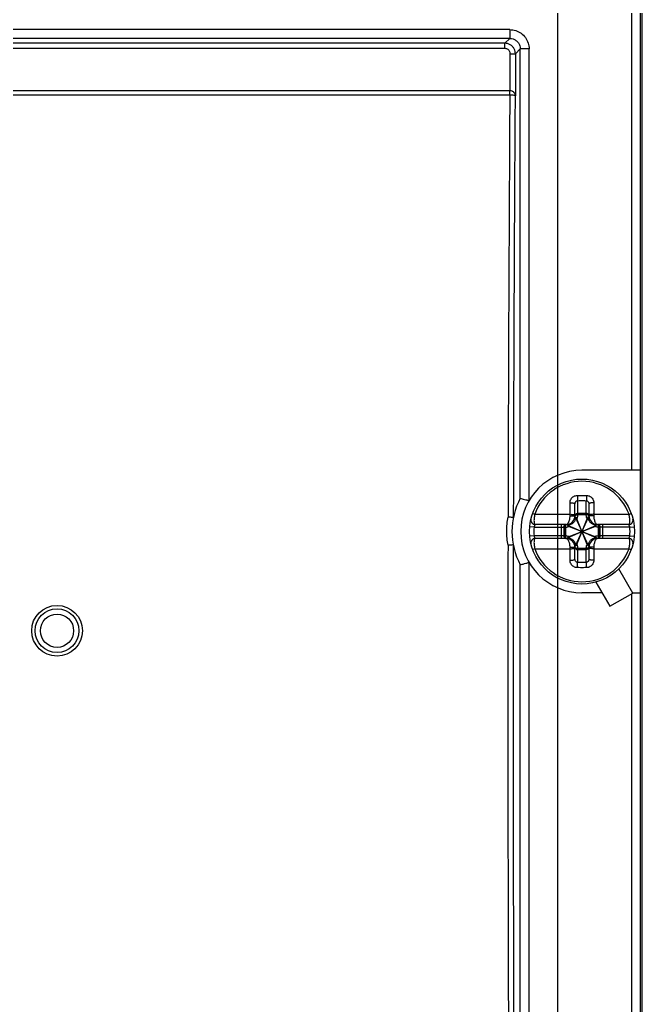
# Model space of a CAD drawing. Extents: x 0 to 607, y 0 to 244.
# Drawn here: x 243.7 to 279.2, y 113.7 to 170.1 of the extents above; entities that cross this region are included whole.
import ezdxf

# ---------------------------------------------------------------- set-up
doc = ezdxf.new("R2010")
doc.units = 0

# ---------------------------------------------------------------- blocks, each defined once
blk = doc.blocks.new('grfgd')
for p, q in [((61532.87, -3356.228), (61532.87, -3267.574)), ((61532.77, -3356.228), (61532.77, -3270.029)), ((61532.27, -3306.528), (61532.27, -3275.428)), ((61525.297, -3281.35), (61435.74, -3281.35)), ((61525.299, -3281.35), (61525.3, -3281.849)), ((61525.3, -3281.849), (61435.74, -3281.849)), ((61525.019, -3282.13), (61436.021, -3282.13)), ((61525.3, -3281.849), (61525.019, -3282.13)), ((61525.019, -3282.43), (61525.019, -3282.13)), ((61525.019, -3282.43), (61436.018, -3282.43)), ((61525.318, -3282.73), (61525.618, -3282.73)), ((61525.318, -3284.828), (61525.318, -3282.73)), ((61525.899, -3282.449), (61525.618, -3282.73)), ((61525.618, -3282.73), (61525.618, -3285.128)), ((61526.399, -3282.449), (61525.899, -3282.449)), ((61525.899, -3308.131), (61525.899, -3282.449)), ((61526.399, -3308.262), (61526.399, -3282.451)), ((61435.439, -3284.828), (61525.299, -3284.828)), ((61525.299, -3285.084), (61469.446, -3285.084)), ((61525.299, -3285.084), (61525.299, -3284.828)), ((61525.599, -3285.128), (61525.618, -3285.128)), ((61532.77, -3306.528), (61529.42, -3306.528)), ((61525.898, -3308.132), (61525.898, -3308.132)), ((61529.17, -3308.266), (61529.17, -3308.998)), ((61529.67, -3308.998), (61529.67, -3308.266)), ((61529.02, -3309.128), (61529.02, -3308.455)), ((61529.82, -3308.455), (61529.82, -3309.128)), ((61526.724, -3309.047), (61526.601, -3309.002)), ((61528.741, -3309.128), (61529.02, -3309.128)), ((61529.053, -3310.853), (61529.787, -3309.203)), ((61529.787, -3310.853), (61529.053, -3309.203)), ((61529.127, -3310.762), (61529.713, -3309.295)), ((61529.713, -3310.762), (61529.127, -3309.295)), ((61529.67, -3309.006), (61529.17, -3309.006)), ((61529.17, -3309.006), (61529.17, -3309.069)), ((61529.67, -3309.069), (61529.17, -3309.069)), ((61529.67, -3309.069), (61529.67, -3309.006)), ((61530.098, -3309.128), (61529.82, -3309.128)), ((61532.116, -3309.047), (61532.239, -3309.002)), ((61526.681, -3309.778), (61526.432, -3309.756)), ((61526.681, -3309.778), (61528.386, -3309.778)), ((61528.52, -3309.628), (61526.748, -3309.628)), ((61528.251, -3310.428), (61528.251, -3309.628)), ((61528.396, -3310.279), (61528.396, -3309.778)), ((61528.48, -3309.778), (61528.403, -3309.778)), ((61528.403, -3309.778), (61528.403, -3310.279)), ((61528.48, -3309.778), (61528.48, -3310.279)), ((61528.595, -3310.395), (61530.245, -3309.662)), ((61528.595, -3309.662), (61530.245, -3310.395)), ((61528.686, -3310.322), (61530.154, -3309.735)), ((61528.686, -3309.735), (61530.153, -3310.322)), ((61532.092, -3309.628), (61530.32, -3309.628)), ((61530.437, -3309.778), (61530.36, -3309.778)), ((61530.36, -3310.279), (61530.36, -3309.778)), ((61530.437, -3310.279), (61530.437, -3309.778)), ((61530.444, -3309.778), (61530.444, -3310.279)), ((61532.159, -3309.778), (61530.454, -3309.778)), ((61530.589, -3309.628), (61530.589, -3310.428)), ((61532.159, -3309.778), (61532.408, -3309.756)), ((61526.681, -3310.278), (61526.432, -3310.301)), ((61528.386, -3310.278), (61526.681, -3310.278)), ((61528.52, -3310.428), (61526.748, -3310.428)), ((61528.403, -3310.279), (61528.48, -3310.279)), ((61532.092, -3310.428), (61530.32, -3310.428)), ((61530.36, -3310.279), (61530.437, -3310.279)), ((61532.159, -3310.278), (61530.454, -3310.278)), ((61532.159, -3310.278), (61532.408, -3310.301)), ((61526.724, -3311.01), (61526.601, -3311.055)), ((61528.741, -3310.928), (61529.02, -3310.928)), ((61529.02, -3311.602), (61529.02, -3310.928)), ((61529.17, -3310.988), (61529.67, -3310.988)), ((61529.17, -3310.988), (61529.17, -3311.051)), ((61529.17, -3311.051), (61529.67, -3311.051)), ((61529.17, -3311.058), (61529.17, -3311.79)), ((61529.67, -3311.051), (61529.67, -3310.988)), ((61529.67, -3311.79), (61529.67, -3311.058)), ((61530.098, -3310.928), (61529.82, -3310.928)), ((61529.82, -3310.928), (61529.82, -3311.602)), ((61532.116, -3311.01), (61532.239, -3311.055)), ((61525.898, -3311.925), (61525.898, -3311.925)), ((61525.899, -3354.208), (61525.899, -3311.926)), ((61526.399, -3354.205), (61526.399, -3311.795)), ((61532.32, -3313.55), (61531.521, -3312.168)), ((61530.222, -3312.918), (61531.02, -3314.3)), ((61530.575, -3313.528), (61529.42, -3313.528)), ((61531.02, -3314.3), (61532.32, -3313.55)), ((61532.27, -3356.228), (61532.27, -3313.579)), ((61532.307, -3313.528), (61532.77, -3313.528))]:
    blk.add_line(p, q)
for points in [[(61525.899, -3308.131), (61525.899, -3308.131), (61525.899, -3308.131), (61525.899, -3308.131), (61525.899, -3308.131), (61525.899, -3308.131), (61525.898, -3308.131), (61525.898, -3308.132), (61525.898, -3308.132)], [(61525.498, -3309.242), (61525.498, -3309.243), (61525.498, -3309.243), (61525.498, -3309.242), (61525.498, -3309.242), (61525.498, -3309.242), (61525.498, -3309.242), (61525.498, -3309.242), (61525.498, -3309.242), (61525.498, -3309.241)], [(61525.899, -3311.926), (61525.899, -3311.926), (61525.899, -3311.926), (61525.899, -3311.926), (61525.899, -3311.926), (61525.899, -3311.925), (61525.898, -3311.925), (61525.898, -3311.925), (61525.898, -3311.925)]]:
    blk.add_lwpolyline(points)
for centre, radius in [((61529.42, -3310.028), 3), ((61499.42, -3315.698), 1.45), ((61499.42, -3315.698), 1.25), ((61499.42, -3315.698), 0.95)]:
    blk.add_circle(centre, radius)
for centre, radius, start, end in [((61529.42, -3310.028), 3.5, 90, 270), ((61529.42, -3310.028), 2.869, 20.0037, 159.9963), ((61529.42, -3310.028), 4, 151.6976, 208.3024), ((61526.748, -3309.378), 0.25, 166.328, 270), ((61528.52, -3309.128), 0.5, 270, 0), ((61530.32, -3309.128), 0.5, 180, 270), ((61532.092, -3309.378), 0.25, 270, 13.672), ((61529.42, -3310.028), 2.75, 174.7841, 185.2159), ((61529.42, -3310.028), 2.75, 354.7841, 5.2159), ((61526.748, -3310.678), 0.25, 90, 193.672), ((61528.52, -3310.928), 0.5, 0, 90), ((61530.32, -3310.928), 0.5, 90, 180), ((61532.092, -3310.678), 0.25, 346.328, 90), ((61529.42, -3310.028), 2.869, 200.0037, 339.9963)]:
    blk.add_arc(centre, radius, start, end)
for points, knots in [([(61525.297, -3281.35), (61525.411, -3281.35), (61525.642, -3281.385), (61525.955, -3281.543), (61526.205, -3281.793), (61526.363, -3282.107), (61526.399, -3282.338), (61526.399, -3282.451)], [0, 0, 0, 0, 0.340671, 0.687476, 1.036008, 1.382788, 1.724145, 1.724145, 1.724145, 1.724145]), ([(61525.618, -3282.73), (61525.618, -3282.682), (61525.606, -3282.583), (61525.55, -3282.438), (61525.453, -3282.306), (61525.323, -3282.205), (61525.174, -3282.144), (61525.069, -3282.13), (61525.019, -3282.13)], [0, 0, 0, 0, 0.142156, 0.2977724, 0.4607891, 0.6256137, 0.7868498, 0.9386372, 0.9386372, 0.9386372, 0.9386372]), ([(61525.3, -3281.849), (61525.361, -3281.849), (61525.487, -3281.868), (61525.657, -3281.954), (61525.794, -3282.091), (61525.88, -3282.261), (61525.899, -3282.387), (61525.899, -3282.449)], [0, 0, 0, 0, 0.1847388, 0.3739134, 0.5640053, 0.7532752, 0.9383184, 0.9383184, 0.9383184, 0.9383184]), ([(61525.318, -3282.73), (61525.318, -3282.706), (61525.312, -3282.656), (61525.285, -3282.584), (61525.236, -3282.518), (61525.171, -3282.467), (61525.096, -3282.437), (61525.044, -3282.43), (61525.019, -3282.43)], [0, 0, 0, 0, 0.0711985, 0.1490767, 0.2305917, 0.3129727, 0.3935624, 0.4694722, 0.4694722, 0.4694722, 0.4694722]), ([(61525.299, -3285.084), (61525.273, -3289.09), (61525.23, -3297.129), (61525.206, -3305.167), (61525.198, -3309.2)], [0, 0, 0, 0, 12.016972, 24.11603, 24.11603, 24.11603, 24.11603]), ([(61525.599, -3285.128), (61525.594, -3285.113), (61525.527, -3285.103), (61525.438, -3285.087), (61525.348, -3285.085), (61525.299, -3285.084)], [0, 0, 0, 0, 0.0492563, 0.1595612, 0.3059499, 0.3059499, 0.3059499, 0.3059499]), ([(61525.305, -3284.828), (61525.341, -3284.828), (61525.407, -3284.84), (61525.493, -3284.887), (61525.559, -3284.952), (61525.604, -3285.034), (61525.617, -3285.097), (61525.618, -3285.128)], [0, 0, 0, 0, 0.1058897, 0.1979548, 0.2888815, 0.3803438, 0.4759372, 0.4759372, 0.4759372, 0.4759372]), ([(61525.449, -3284.869), (61525.494, -3284.894), (61525.571, -3284.971), (61525.599, -3285.077), (61525.599, -3285.128)], [0, 0, 0, 0, 0.1552175, 0.3104991, 0.3104991, 0.3104991, 0.3104991]), ([(61525.599, -3285.128), (61525.582, -3287.796), (61525.551, -3293.142), (61525.517, -3301.18), (61525.503, -3306.551), (61525.498, -3309.242)], [0, 0, 0, 0, 8.001775, 16.039848, 24.11434, 24.11434, 24.11434, 24.11434]), ([(61525.899, -3308.131), (61525.914, -3308.135), (61525.967, -3308.148), (61526.072, -3308.175), (61526.224, -3308.215), (61526.338, -3308.245), (61526.399, -3308.262)], [0, 0, 0, 0, 0.0469811, 0.1622253, 0.3268584, 0.5162976, 0.5162976, 0.5162976, 0.5162976]), ([(61528.742, -3308.387), (61528.742, -3308.35), (61528.752, -3308.276), (61528.795, -3308.174), (61528.863, -3308.086), (61528.951, -3308.019), (61529.051, -3307.976), (61529.123, -3307.965), (61529.159, -3307.964)], [0, 0, 0, 0, 0.1098057, 0.2199669, 0.3301188, 0.4394918, 0.54796, 0.6552349, 0.6552349, 0.6552349, 0.6552349]), ([(61529.02, -3308.455), (61529.02, -3308.439), (61529.023, -3308.407), (61529.039, -3308.362), (61529.063, -3308.324), (61529.094, -3308.293), (61529.131, -3308.273), (61529.157, -3308.267), (61529.17, -3308.266)], [0, 0, 0, 0, 0.0478248, 0.0950374, 0.140642, 0.1838674, 0.2247332, 0.2637193, 0.2637193, 0.2637193, 0.2637193]), ([(61529.159, -3307.964), (61529.217, -3307.963), (61529.333, -3307.961), (61529.507, -3307.961), (61529.623, -3307.963), (61529.681, -3307.964)], [0, 0, 0, 0, 0.1736504, 0.3480313, 0.5216824, 0.5216824, 0.5216824, 0.5216824]), ([(61529.159, -3307.964), (61529.159, -3307.993), (61529.16, -3308.05), (61529.163, -3308.132), (61529.166, -3308.204), (61529.168, -3308.248), (61529.17, -3308.266)], [0, 0, 0, 0, 0.0855535, 0.1711448, 0.2464505, 0.3023986, 0.3023986, 0.3023986, 0.3023986]), ([(61529.17, -3308.266), (61529.225, -3308.265), (61529.337, -3308.264), (61529.503, -3308.264), (61529.614, -3308.265), (61529.67, -3308.266)], [0, 0, 0, 0, 0.1664766, 0.3334814, 0.5000358, 0.5000358, 0.5000358, 0.5000358]), ([(61529.681, -3307.964), (61529.681, -3307.993), (61529.68, -3308.05), (61529.677, -3308.132), (61529.674, -3308.204), (61529.672, -3308.248), (61529.67, -3308.266)], [0, 0, 0, 0, 0.0855532, 0.1711444, 0.2464499, 0.3023976, 0.3023976, 0.3023976, 0.3023976]), ([(61529.67, -3308.266), (61529.683, -3308.267), (61529.709, -3308.273), (61529.746, -3308.293), (61529.777, -3308.323), (61529.801, -3308.362), (61529.816, -3308.407), (61529.82, -3308.439), (61529.82, -3308.455)], [0, 0, 0, 0, 0.0389363, 0.079745, 0.1230044, 0.1686166, 0.2158708, 0.2637194, 0.2637194, 0.2637194, 0.2637194]), ([(61529.681, -3307.964), (61529.717, -3307.965), (61529.788, -3307.976), (61529.889, -3308.019), (61529.977, -3308.086), (61530.045, -3308.174), (61530.088, -3308.276), (61530.098, -3308.35), (61530.098, -3308.387)], [0, 0, 0, 0, 0.1071405, 0.2154647, 0.3249364, 0.4351139, 0.5453754, 0.6552346, 0.6552346, 0.6552346, 0.6552346]), ([(61528.742, -3308.387), (61528.77, -3308.386), (61528.824, -3308.387), (61528.899, -3308.394), (61528.96, -3308.409), (61529.002, -3308.425), (61529.02, -3308.446), (61529.02, -3308.455)], [0, 0, 0, 0, 0.0836628, 0.1615778, 0.2259129, 0.271165, 0.2978123, 0.2978123, 0.2978123, 0.2978123]), ([(61528.742, -3309.047), (61528.742, -3308.979), (61528.742, -3308.838), (61528.742, -3308.618), (61528.742, -3308.466), (61528.742, -3308.387)], [0, 0, 0, 0, 0.2031864, 0.4228029, 0.6601804, 0.6601804, 0.6601804, 0.6601804]), ([(61530.098, -3308.387), (61530.07, -3308.386), (61530.016, -3308.387), (61529.941, -3308.394), (61529.88, -3308.409), (61529.838, -3308.425), (61529.82, -3308.446), (61529.82, -3308.455)], [0, 0, 0, 0, 0.0836627, 0.1615774, 0.2259123, 0.2711642, 0.2978116, 0.2978116, 0.2978116, 0.2978116]), ([(61530.098, -3308.387), (61530.098, -3308.466), (61530.098, -3308.619), (61530.098, -3308.839), (61530.098, -3308.979), (61530.098, -3309.047)], [0, 0, 0, 0, 0.2381418, 0.4575888, 0.6601804, 0.6601804, 0.6601804, 0.6601804]), ([(61525.195, -3310.814), (61525.145, -3310.549), (61525.094, -3310.007), (61525.147, -3309.466), (61525.198, -3309.2)], [0, 0, 0, 0, 0.809574, 1.620943, 1.620943, 1.620943, 1.620943]), ([(61525.498, -3309.242), (61525.487, -3309.231), (61525.427, -3309.234), (61525.334, -3309.211), (61525.247, -3309.205), (61525.198, -3309.2)], [0, 0, 0, 0, 0.0458528, 0.1561509, 0.3029327, 0.3029327, 0.3029327, 0.3029327]), ([(61526.724, -3309.047), (61526.715, -3309.087), (61526.7, -3309.167), (61526.685, -3309.285), (61526.679, -3309.394), (61526.682, -3309.488), (61526.695, -3309.56), (61526.712, -3309.61), (61526.737, -3309.628), (61526.748, -3309.628)], [0, 0, 0, 0, 0.1235728, 0.2445592, 0.3560264, 0.4513325, 0.5252916, 0.5755898, 0.6074797, 0.6074797, 0.6074797, 0.6074797]), ([(61528.742, -3309.047), (61528.666, -3309.047), (61528.512, -3309.047), (61528.272, -3309.047), (61528.012, -3309.047), (61527.727, -3309.047), (61527.415, -3309.047), (61527.078, -3309.047), (61526.845, -3309.047), (61526.724, -3309.047)], [0, 0, 0, 0, 0.226677, 0.462883, 0.720889, 1.006032, 1.318365, 1.65611, 2.01782, 2.01782, 2.01782, 2.01782]), ([(61528.52, -3309.628), (61528.537, -3309.628), (61528.577, -3309.616), (61528.625, -3309.57), (61528.666, -3309.504), (61528.699, -3309.422), (61528.724, -3309.33), (61528.738, -3309.231), (61528.741, -3309.163), (61528.741, -3309.128)], [0, 0, 0, 0, 0.0524925, 0.117083, 0.1951302, 0.2843041, 0.3811799, 0.4817579, 0.5846488, 0.5846488, 0.5846488, 0.5846488]), ([(61529.05, -3309.203), (61529.051, -3309.234), (61529.048, -3309.295), (61529.025, -3309.378), (61528.99, -3309.447), (61528.949, -3309.504), (61528.904, -3309.549), (61528.859, -3309.584), (61528.815, -3309.611), (61528.772, -3309.63), (61528.73, -3309.644), (61528.687, -3309.654), (61528.642, -3309.659), (61528.611, -3309.659), (61528.595, -3309.658)], [0, 0, 0, 0, 0.0938287, 0.1793635, 0.2565216, 0.3261378, 0.3893163, 0.4459716, 0.4967598, 0.5432983, 0.5873596, 0.6307739, 0.6753898, 0.7230868, 0.7230868, 0.7230868, 0.7230868]), ([(61528.741, -3309.128), (61528.741, -3309.115), (61528.742, -3309.088), (61528.742, -3309.06), (61528.742, -3309.047)], [0, 0, 0, 0, 0.04087318, 0.081449, 0.081449, 0.081449, 0.081449]), ([(61528.742, -3309.047), (61528.77, -3309.046), (61528.824, -3309.047), (61528.898, -3309.051), (61528.96, -3309.06), (61528.997, -3309.069), (61529.02, -3309.081), (61529.02, -3309.088)], [0, 0, 0, 0, 0.0836565, 0.1612525, 0.224407, 0.2666916, 0.2861967, 0.2861967, 0.2861967, 0.2861967]), ([(61529.05, -3309.203), (61529.044, -3309.203), (61529.033, -3309.204), (61529.02, -3309.207), (61529.013, -3309.211), (61529.013, -3309.214)], [0, 0, 0, 0, 0.01982656, 0.03310502, 0.0405854, 0.0405854, 0.0405854, 0.0405854]), ([(61529.02, -3309.134), (61529.02, -3309.127), (61529.024, -3309.117), (61529.031, -3309.109), (61529.033, -3309.107)], [0, 0, 0, 0, 0.02191237, 0.03052101, 0.03052101, 0.03052101, 0.03052101]), ([(61529.021, -3309.111), (61529.023, -3309.1), (61529.028, -3309.083), (61529.037, -3309.068), (61529.04, -3309.063)], [0, 0, 0, 0, 0.03428379, 0.05182174, 0.05182174, 0.05182174, 0.05182174]), ([(61529.023, -3309.108), (61529.024, -3309.103), (61529.027, -3309.095), (61529.031, -3309.086), (61529.033, -3309.082)], [0, 0, 0, 0, 0.01378514, 0.02765049, 0.02765049, 0.02765049, 0.02765049]), ([(61529.04, -3309.063), (61529.047, -3309.053), (61529.067, -3309.03), (61529.112, -3309.005), (61529.151, -3308.998), (61529.17, -3308.998)], [0, 0, 0, 0, 0.0359462, 0.0921698, 0.1504178, 0.1504178, 0.1504178, 0.1504178]), ([(61529.04, -3309.07), (61529.043, -3309.066), (61529.055, -3309.051), (61529.082, -3309.028), (61529.124, -3309.01), (61529.154, -3309.006), (61529.17, -3309.006)], [0, 0, 0, 0, 0.0142204, 0.0579784, 0.1035325, 0.1499962, 0.1499962, 0.1499962, 0.1499962]), ([(61529.04, -3309.101), (61529.043, -3309.099), (61529.056, -3309.09), (61529.084, -3309.079), (61529.125, -3309.07), (61529.155, -3309.069), (61529.17, -3309.069)], [0, 0, 0, 0, 0.0103374, 0.0465112, 0.0892018, 0.1354947, 0.1354947, 0.1354947, 0.1354947]), ([(61529.127, -3309.295), (61529.123, -3309.285), (61529.114, -3309.267), (61529.1, -3309.242), (61529.086, -3309.223), (61529.07, -3309.209), (61529.059, -3309.204), (61529.053, -3309.203)], [0, 0, 0, 0, 0.0317573, 0.0600928, 0.0842418, 0.1044154, 0.1210995, 0.1210995, 0.1210995, 0.1210995]), ([(61529.17, -3309.069), (61529.17, -3309.094), (61529.166, -3309.146), (61529.151, -3309.222), (61529.136, -3309.271), (61529.127, -3309.295)], [0, 0, 0, 0, 0.0774682, 0.154588, 0.2314006, 0.2314006, 0.2314006, 0.2314006]), ([(61529.17, -3308.998), (61529.17, -3309), (61529.17, -3309.002), (61529.17, -3309.005), (61529.17, -3309.006)], [0, 0, 0, 0, 0.003688552, 0.007377923, 0.007377923, 0.007377923, 0.007377923]), ([(61529.67, -3309.006), (61529.67, -3309.005), (61529.67, -3309.002), (61529.67, -3309), (61529.67, -3308.998)], [0, 0, 0, 0, 0.003689407, 0.007377939, 0.007377939, 0.007377939, 0.007377939]), ([(61529.8, -3309.063), (61529.793, -3309.053), (61529.772, -3309.03), (61529.728, -3309.005), (61529.689, -3308.998), (61529.67, -3308.998)], [0, 0, 0, 0, 0.0359462, 0.0921698, 0.1504178, 0.1504178, 0.1504178, 0.1504178]), ([(61529.799, -3309.07), (61529.797, -3309.066), (61529.785, -3309.05), (61529.758, -3309.028), (61529.716, -3309.01), (61529.686, -3309.006), (61529.67, -3309.006)], [0, 0, 0, 0, 0.0141573, 0.0577532, 0.1031411, 0.1496209, 0.1496209, 0.1496209, 0.1496209]), ([(61529.713, -3309.295), (61529.704, -3309.271), (61529.689, -3309.222), (61529.674, -3309.146), (61529.67, -3309.094), (61529.67, -3309.069)], [0, 0, 0, 0, 0.076826, 0.1539298, 0.2313993, 0.2313993, 0.2313993, 0.2313993]), ([(61529.8, -3309.101), (61529.797, -3309.099), (61529.784, -3309.09), (61529.756, -3309.079), (61529.715, -3309.07), (61529.685, -3309.069), (61529.67, -3309.069)], [0, 0, 0, 0, 0.0103421, 0.046671, 0.0894882, 0.1357595, 0.1357595, 0.1357595, 0.1357595]), ([(61529.787, -3309.203), (61529.781, -3309.204), (61529.77, -3309.209), (61529.754, -3309.223), (61529.74, -3309.242), (61529.726, -3309.267), (61529.717, -3309.285), (61529.713, -3309.295)], [0, 0, 0, 0, 0.0166543, 0.0368369, 0.0609853, 0.0893813, 0.1210997, 0.1210997, 0.1210997, 0.1210997]), ([(61530.245, -3309.658), (61530.214, -3309.66), (61530.154, -3309.657), (61530.072, -3309.634), (61530.003, -3309.599), (61529.946, -3309.558), (61529.901, -3309.514), (61529.865, -3309.469), (61529.839, -3309.425), (61529.819, -3309.382), (61529.804, -3309.339), (61529.795, -3309.296), (61529.789, -3309.25), (61529.789, -3309.219), (61529.79, -3309.203)], [0, 0, 0, 0, 0.09286, 0.1779133, 0.2548012, 0.3242883, 0.3874546, 0.4441567, 0.4950951, 0.5418647, 0.5862252, 0.629993, 0.6749988, 0.7231162, 0.7231162, 0.7231162, 0.7231162]), ([(61529.827, -3309.214), (61529.827, -3309.211), (61529.82, -3309.207), (61529.808, -3309.204), (61529.797, -3309.203), (61529.79, -3309.203)], [0, 0, 0, 0, 0.00743743, 0.02062358, 0.04002973, 0.04002973, 0.04002973, 0.04002973]), ([(61529.819, -3309.111), (61529.817, -3309.1), (61529.812, -3309.083), (61529.803, -3309.068), (61529.8, -3309.063)], [0, 0, 0, 0, 0.03428379, 0.05182174, 0.05182174, 0.05182174, 0.05182174]), ([(61529.816, -3309.107), (61529.815, -3309.103), (61529.813, -3309.094), (61529.809, -3309.086), (61529.807, -3309.082)], [0, 0, 0, 0, 0.01365938, 0.02745435, 0.02745435, 0.02745435, 0.02745435]), ([(61529.82, -3309.134), (61529.82, -3309.127), (61529.816, -3309.117), (61529.809, -3309.109), (61529.807, -3309.107)], [0, 0, 0, 0, 0.0217285, 0.03022503, 0.03022503, 0.03022503, 0.03022503]), ([(61530.098, -3309.047), (61530.07, -3309.046), (61530.016, -3309.047), (61529.942, -3309.051), (61529.88, -3309.06), (61529.843, -3309.069), (61529.82, -3309.081), (61529.82, -3309.088)], [0, 0, 0, 0, 0.0836553, 0.1612503, 0.2244043, 0.2666891, 0.2861948, 0.2861948, 0.2861948, 0.2861948]), ([(61530.098, -3309.047), (61530.098, -3309.06), (61530.098, -3309.088), (61530.098, -3309.115), (61530.098, -3309.128)], [0, 0, 0, 0, 0.04057582, 0.081449, 0.081449, 0.081449, 0.081449]), ([(61532.116, -3309.047), (61532.01, -3309.047), (61531.804, -3309.047), (61531.505, -3309.047), (61531.224, -3309.047), (61530.963, -3309.047), (61530.722, -3309.047), (61530.5, -3309.047), (61530.295, -3309.047), (61530.163, -3309.047), (61530.098, -3309.047)], [0, 0, 0, 0, 0.317355, 0.617063, 0.898371, 1.160025, 1.401105, 1.621632, 1.824629, 2.01782, 2.01782, 2.01782, 2.01782]), ([(61530.098, -3309.128), (61530.098, -3309.163), (61530.102, -3309.231), (61530.116, -3309.33), (61530.141, -3309.422), (61530.174, -3309.504), (61530.215, -3309.57), (61530.263, -3309.616), (61530.302, -3309.628), (61530.32, -3309.628)], [0, 0, 0, 0, 0.1028909, 0.2034689, 0.3003448, 0.3895186, 0.4675659, 0.5321559, 0.5846489, 0.5846489, 0.5846489, 0.5846489]), ([(61532.092, -3309.628), (61532.103, -3309.628), (61532.128, -3309.61), (61532.145, -3309.56), (61532.158, -3309.488), (61532.161, -3309.394), (61532.155, -3309.285), (61532.14, -3309.167), (61532.125, -3309.087), (61532.116, -3309.047)], [0, 0, 0, 0, 0.0318858, 0.0821635, 0.1560971, 0.2514174, 0.3629358, 0.4839241, 0.6074801, 0.6074801, 0.6074801, 0.6074801]), ([(61526.748, -3309.628), (61526.747, -3309.629), (61526.745, -3309.632), (61526.742, -3309.637), (61526.737, -3309.645), (61526.731, -3309.656), (61526.722, -3309.671), (61526.712, -3309.691), (61526.701, -3309.716), (61526.69, -3309.745), (61526.684, -3309.767), (61526.681, -3309.778)], [0, 0, 0, 0, 0.0039486, 0.0094157, 0.0182851, 0.0310674, 0.0483578, 0.0705441, 0.0977069, 0.1294594, 0.1648516, 0.1648516, 0.1648516, 0.1648516]), ([(61528.386, -3309.778), (61528.386, -3309.759), (61528.392, -3309.72), (61528.422, -3309.67), (61528.466, -3309.637), (61528.502, -3309.628), (61528.52, -3309.628)], [0, 0, 0, 0, 0.0583066, 0.1150187, 0.169396, 0.2220596, 0.2220596, 0.2220596, 0.2220596]), ([(61528.386, -3309.778), (61528.388, -3309.778), (61528.391, -3309.778), (61528.395, -3309.778), (61528.396, -3309.778)], [0, 0, 0, 0, 0.0059425, 0.01055146, 0.01055146, 0.01055146, 0.01055146]), ([(61528.396, -3309.778), (61528.396, -3309.759), (61528.403, -3309.721), (61528.431, -3309.677), (61528.455, -3309.656), (61528.466, -3309.65)], [0, 0, 0, 0, 0.057279, 0.1140206, 0.1515661, 0.1515661, 0.1515661, 0.1515661]), ([(61528.396, -3309.778), (61528.397, -3309.778), (61528.399, -3309.778), (61528.401, -3309.778), (61528.403, -3309.778)], [0, 0, 0, 0, 0.003170856, 0.006342518, 0.006342518, 0.006342518, 0.006342518]), ([(61528.403, -3309.778), (61528.402, -3309.763), (61528.407, -3309.732), (61528.427, -3309.69), (61528.451, -3309.664), (61528.467, -3309.652), (61528.471, -3309.65)], [0, 0, 0, 0, 0.045733, 0.0912046, 0.1362217, 0.1511912, 0.1511912, 0.1511912, 0.1511912]), ([(61528.466, -3309.65), (61528.471, -3309.646), (61528.488, -3309.637), (61528.507, -3309.632), (61528.52, -3309.63)], [0, 0, 0, 0, 0.01869932, 0.05823713, 0.05823713, 0.05823713, 0.05823713]), ([(61528.471, -3309.65), (61528.48, -3309.645), (61528.498, -3309.636), (61528.517, -3309.631), (61528.527, -3309.629)], [0, 0, 0, 0, 0.02967942, 0.05925893, 0.05925893, 0.05925893, 0.05925893]), ([(61528.48, -3309.778), (61528.48, -3309.763), (61528.481, -3309.733), (61528.488, -3309.692), (61528.501, -3309.659), (61528.517, -3309.637), (61528.529, -3309.63), (61528.534, -3309.629)], [0, 0, 0, 0, 0.0458114, 0.0879665, 0.1236543, 0.1515153, 0.1664746, 0.1664746, 0.1664746, 0.1664746]), ([(61528.48, -3309.778), (61528.504, -3309.777), (61528.551, -3309.772), (61528.62, -3309.758), (61528.665, -3309.743), (61528.686, -3309.735)], [0, 0, 0, 0, 0.0707814, 0.1412402, 0.2113736, 0.2113736, 0.2113736, 0.2113736]), ([(61528.595, -3309.658), (61528.595, -3309.652), (61528.596, -3309.641), (61528.598, -3309.628), (61528.603, -3309.621), (61528.605, -3309.621)], [0, 0, 0, 0, 0.01950644, 0.03272134, 0.04016497, 0.04016497, 0.04016497, 0.04016497]), ([(61528.595, -3309.662), (61528.596, -3309.667), (61528.601, -3309.679), (61528.615, -3309.694), (61528.634, -3309.709), (61528.658, -3309.723), (61528.677, -3309.731), (61528.686, -3309.735)], [0, 0, 0, 0, 0.0167142, 0.0370614, 0.0611929, 0.089436, 0.1210992, 0.1210992, 0.1210992, 0.1210992]), ([(61530.36, -3309.778), (61530.336, -3309.777), (61530.289, -3309.772), (61530.22, -3309.758), (61530.175, -3309.743), (61530.153, -3309.735)], [0, 0, 0, 0, 0.0707729, 0.1411727, 0.2113666, 0.2113666, 0.2113666, 0.2113666]), ([(61530.154, -3309.735), (61530.163, -3309.731), (61530.182, -3309.723), (61530.206, -3309.709), (61530.225, -3309.694), (61530.239, -3309.679), (61530.244, -3309.667), (61530.245, -3309.662)], [0, 0, 0, 0, 0.0317324, 0.0600985, 0.0842445, 0.1044157, 0.1210998, 0.1210998, 0.1210998, 0.1210998]), ([(61530.235, -3309.621), (61530.237, -3309.621), (61530.242, -3309.628), (61530.244, -3309.641), (61530.245, -3309.652), (61530.245, -3309.658)], [0, 0, 0, 0, 0.00743598, 0.02059398, 0.04016598, 0.04016598, 0.04016598, 0.04016598]), ([(61530.299, -3309.628), (61530.306, -3309.628), (61530.316, -3309.633), (61530.323, -3309.64), (61530.325, -3309.642)], [0, 0, 0, 0, 0.02169078, 0.03019587, 0.03019587, 0.03019587, 0.03019587]), ([(61530.32, -3309.628), (61530.338, -3309.628), (61530.374, -3309.637), (61530.418, -3309.67), (61530.448, -3309.72), (61530.454, -3309.759), (61530.454, -3309.778)], [0, 0, 0, 0, 0.0526637, 0.1070409, 0.163753, 0.2220596, 0.2220596, 0.2220596, 0.2220596]), ([(61530.331, -3309.649), (61530.333, -3309.652), (61530.341, -3309.665), (61530.352, -3309.692), (61530.359, -3309.733), (61530.36, -3309.763), (61530.36, -3309.778)], [0, 0, 0, 0, 0.0102006, 0.0458885, 0.0880436, 0.133855, 0.133855, 0.133855, 0.133855]), ([(61530.34, -3309.634), (61530.346, -3309.636), (61530.358, -3309.64), (61530.369, -3309.646), (61530.374, -3309.65)], [0, 0, 0, 0, 0.01863896, 0.03733829, 0.03733829, 0.03733829, 0.03733829]), ([(61530.368, -3309.65), (61530.373, -3309.652), (61530.389, -3309.664), (61530.413, -3309.69), (61530.433, -3309.732), (61530.438, -3309.763), (61530.437, -3309.778)], [0, 0, 0, 0, 0.0149696, 0.0599866, 0.1054583, 0.1511912, 0.1511912, 0.1511912, 0.1511912]), ([(61530.374, -3309.65), (61530.385, -3309.656), (61530.409, -3309.677), (61530.437, -3309.721), (61530.444, -3309.759), (61530.444, -3309.778)], [0, 0, 0, 0, 0.0375455, 0.094287, 0.1515661, 0.1515661, 0.1515661, 0.1515661]), ([(61530.444, -3309.778), (61530.443, -3309.778), (61530.441, -3309.778), (61530.439, -3309.778), (61530.437, -3309.778)], [0, 0, 0, 0, 0.003170864, 0.006342517, 0.006342517, 0.006342517, 0.006342517]), ([(61530.454, -3309.778), (61530.452, -3309.778), (61530.449, -3309.778), (61530.445, -3309.778), (61530.444, -3309.778)], [0, 0, 0, 0, 0.00592009, 0.01055163, 0.01055163, 0.01055163, 0.01055163]), ([(61532.159, -3309.778), (61532.156, -3309.767), (61532.15, -3309.745), (61532.139, -3309.716), (61532.128, -3309.691), (61532.118, -3309.672), (61532.109, -3309.656), (61532.103, -3309.645), (61532.098, -3309.637), (61532.094, -3309.632), (61532.093, -3309.629), (61532.092, -3309.628)], [0, 0, 0, 0, 0.0352605, 0.0669405, 0.0940745, 0.116274, 0.1336148, 0.1464625, 0.155371, 0.16099, 0.1648517, 0.1648517, 0.1648517, 0.1648517]), ([(61526.748, -3310.428), (61526.737, -3310.428), (61526.712, -3310.447), (61526.695, -3310.497), (61526.682, -3310.569), (61526.679, -3310.662), (61526.685, -3310.772), (61526.7, -3310.89), (61526.715, -3310.97), (61526.724, -3311.01)], [0, 0, 0, 0, 0.0318858, 0.0821635, 0.1560971, 0.2514174, 0.3629358, 0.4839241, 0.6074801, 0.6074801, 0.6074801, 0.6074801]), ([(61526.681, -3310.278), (61526.684, -3310.29), (61526.69, -3310.311), (61526.701, -3310.341), (61526.712, -3310.366), (61526.722, -3310.385), (61526.731, -3310.401), (61526.737, -3310.412), (61526.742, -3310.419), (61526.745, -3310.425), (61526.747, -3310.427), (61526.748, -3310.428)], [0, 0, 0, 0, 0.0353923, 0.0671447, 0.0943075, 0.1164939, 0.1337842, 0.1465665, 0.1554359, 0.1609031, 0.1648516, 0.1648516, 0.1648516, 0.1648516]), ([(61528.396, -3310.279), (61528.395, -3310.279), (61528.391, -3310.278), (61528.388, -3310.278), (61528.386, -3310.278)], [0, 0, 0, 0, 0.00460895, 0.01055146, 0.01055146, 0.01055146, 0.01055146]), ([(61528.386, -3310.278), (61528.386, -3310.298), (61528.392, -3310.336), (61528.422, -3310.386), (61528.466, -3310.42), (61528.502, -3310.428), (61528.52, -3310.428)], [0, 0, 0, 0, 0.0583059, 0.1150177, 0.1693952, 0.2220596, 0.2220596, 0.2220596, 0.2220596]), ([(61528.403, -3310.279), (61528.401, -3310.279), (61528.399, -3310.279), (61528.397, -3310.279), (61528.396, -3310.279)], [0, 0, 0, 0, 0.003171706, 0.006342511, 0.006342511, 0.006342511, 0.006342511]), ([(61528.396, -3310.279), (61528.396, -3310.298), (61528.403, -3310.336), (61528.431, -3310.38), (61528.455, -3310.4), (61528.466, -3310.407)], [0, 0, 0, 0, 0.0572789, 0.1140203, 0.1515658, 0.1515658, 0.1515658, 0.1515658]), ([(61528.403, -3310.279), (61528.402, -3310.294), (61528.407, -3310.325), (61528.427, -3310.366), (61528.451, -3310.392), (61528.467, -3310.404), (61528.471, -3310.407)], [0, 0, 0, 0, 0.045665, 0.0910333, 0.13595, 0.1508712, 0.1508712, 0.1508712, 0.1508712]), ([(61528.466, -3310.407), (61528.471, -3310.41), (61528.488, -3310.42), (61528.507, -3310.425), (61528.52, -3310.427)], [0, 0, 0, 0, 0.01869931, 0.05823716, 0.05823716, 0.05823716, 0.05823716]), ([(61528.471, -3310.407), (61528.48, -3310.412), (61528.497, -3310.421), (61528.517, -3310.426), (61528.526, -3310.427)], [0, 0, 0, 0, 0.02967141, 0.05921905, 0.05921905, 0.05921905, 0.05921905]), ([(61528.686, -3310.322), (61528.654, -3310.309), (61528.586, -3310.289), (61528.516, -3310.28), (61528.48, -3310.279)], [0, 0, 0, 0, 0.1053394, 0.2111984, 0.2111984, 0.2111984, 0.2111984]), ([(61528.48, -3310.279), (61528.48, -3310.294), (61528.481, -3310.324), (61528.488, -3310.365), (61528.501, -3310.398), (61528.517, -3310.419), (61528.529, -3310.426), (61528.534, -3310.428)], [0, 0, 0, 0, 0.0458653, 0.0880909, 0.1238551, 0.1516436, 0.166229, 0.166229, 0.166229, 0.166229]), ([(61528.741, -3310.928), (61528.741, -3310.894), (61528.738, -3310.826), (61528.724, -3310.727), (61528.699, -3310.634), (61528.666, -3310.553), (61528.625, -3310.487), (61528.577, -3310.441), (61528.537, -3310.428), (61528.52, -3310.428)], [0, 0, 0, 0, 0.1028909, 0.2034689, 0.3003448, 0.3895186, 0.4675659, 0.5321559, 0.584649, 0.584649, 0.584649, 0.584649]), ([(61528.686, -3310.322), (61528.677, -3310.326), (61528.658, -3310.334), (61528.634, -3310.348), (61528.615, -3310.363), (61528.601, -3310.378), (61528.596, -3310.39), (61528.595, -3310.395)], [0, 0, 0, 0, 0.0316796, 0.0600381, 0.08418, 0.1044267, 0.1211, 0.1211, 0.1211, 0.1211]), ([(61528.595, -3310.398), (61528.626, -3310.397), (61528.685, -3310.4), (61528.768, -3310.423), (61528.837, -3310.457), (61528.894, -3310.499), (61528.939, -3310.543), (61528.975, -3310.588), (61529.001, -3310.632), (61529.021, -3310.675), (61529.036, -3310.718), (61529.045, -3310.761), (61529.051, -3310.806), (61529.051, -3310.838), (61529.05, -3310.854)], [0, 0, 0, 0, 0.0928686, 0.177922, 0.2548099, 0.3242971, 0.3874633, 0.4441655, 0.4951039, 0.5418735, 0.586234, 0.6300018, 0.6750076, 0.7232211, 0.7232211, 0.7232211, 0.7232211]), ([(61528.605, -3310.436), (61528.603, -3310.435), (61528.598, -3310.429), (61528.596, -3310.416), (61528.595, -3310.405), (61528.595, -3310.398)], [0, 0, 0, 0, 0.00741749, 0.02055169, 0.04016923, 0.04016923, 0.04016923, 0.04016923]), ([(61529.79, -3310.854), (61529.789, -3310.822), (61529.792, -3310.762), (61529.815, -3310.679), (61529.85, -3310.61), (61529.891, -3310.553), (61529.936, -3310.508), (61529.981, -3310.473), (61530.025, -3310.446), (61530.068, -3310.426), (61530.11, -3310.412), (61530.153, -3310.403), (61530.198, -3310.398), (61530.229, -3310.398), (61530.245, -3310.398)], [0, 0, 0, 0, 0.0938219, 0.1793572, 0.2565156, 0.3261314, 0.3893097, 0.4459654, 0.4967539, 0.5432923, 0.5873537, 0.6307681, 0.6753837, 0.7230769, 0.7230769, 0.7230769, 0.7230769]), ([(61530.32, -3310.428), (61530.302, -3310.428), (61530.263, -3310.441), (61530.215, -3310.487), (61530.174, -3310.553), (61530.141, -3310.634), (61530.116, -3310.727), (61530.102, -3310.826), (61530.098, -3310.894), (61530.098, -3310.928)], [0, 0, 0, 0, 0.0524925, 0.117083, 0.1951302, 0.2843041, 0.3811799, 0.4817579, 0.5846488, 0.5846488, 0.5846488, 0.5846488]), ([(61530.36, -3310.279), (61530.336, -3310.28), (61530.289, -3310.284), (61530.22, -3310.299), (61530.175, -3310.313), (61530.153, -3310.322)], [0, 0, 0, 0, 0.0707814, 0.1412402, 0.2113736, 0.2113736, 0.2113736, 0.2113736]), ([(61530.245, -3310.395), (61530.244, -3310.39), (61530.239, -3310.378), (61530.225, -3310.363), (61530.206, -3310.348), (61530.182, -3310.334), (61530.163, -3310.326), (61530.154, -3310.322)], [0, 0, 0, 0, 0.0167144, 0.0370631, 0.0611946, 0.0894349, 0.1210992, 0.1210992, 0.1210992, 0.1210992]), ([(61530.235, -3310.436), (61530.237, -3310.435), (61530.242, -3310.429), (61530.244, -3310.416), (61530.245, -3310.405), (61530.245, -3310.399)], [0, 0, 0, 0, 0.00744721, 0.02063901, 0.04005219, 0.04005219, 0.04005219, 0.04005219]), ([(61530.36, -3310.279), (61530.36, -3310.294), (61530.359, -3310.324), (61530.352, -3310.364), (61530.339, -3310.397), (61530.323, -3310.419), (61530.311, -3310.426), (61530.306, -3310.428)], [0, 0, 0, 0, 0.0458114, 0.0879665, 0.1236543, 0.1515153, 0.1664746, 0.1664746, 0.1664746, 0.1664746]), ([(61530.368, -3310.407), (61530.36, -3310.412), (61530.342, -3310.421), (61530.323, -3310.426), (61530.313, -3310.427)], [0, 0, 0, 0, 0.02967942, 0.05925893, 0.05925893, 0.05925893, 0.05925893]), ([(61530.454, -3310.278), (61530.454, -3310.298), (61530.448, -3310.336), (61530.418, -3310.386), (61530.374, -3310.42), (61530.338, -3310.428), (61530.32, -3310.428)], [0, 0, 0, 0, 0.0583066, 0.1150187, 0.169396, 0.2220596, 0.2220596, 0.2220596, 0.2220596]), ([(61530.374, -3310.407), (61530.369, -3310.41), (61530.352, -3310.42), (61530.333, -3310.425), (61530.32, -3310.427)], [0, 0, 0, 0, 0.01869932, 0.05823713, 0.05823713, 0.05823713, 0.05823713]), ([(61530.437, -3310.279), (61530.438, -3310.294), (61530.433, -3310.325), (61530.413, -3310.366), (61530.389, -3310.393), (61530.373, -3310.404), (61530.368, -3310.407)], [0, 0, 0, 0, 0.045733, 0.0912046, 0.1362217, 0.1511912, 0.1511912, 0.1511912, 0.1511912]), ([(61530.444, -3310.279), (61530.444, -3310.298), (61530.437, -3310.336), (61530.409, -3310.38), (61530.385, -3310.4), (61530.374, -3310.407)], [0, 0, 0, 0, 0.057279, 0.1140206, 0.1515661, 0.1515661, 0.1515661, 0.1515661]), ([(61530.444, -3310.279), (61530.443, -3310.279), (61530.441, -3310.279), (61530.439, -3310.279), (61530.437, -3310.279)], [0, 0, 0, 0, 0.003170856, 0.006342518, 0.006342518, 0.006342518, 0.006342518]), ([(61530.454, -3310.278), (61530.452, -3310.278), (61530.449, -3310.278), (61530.445, -3310.279), (61530.444, -3310.279)], [0, 0, 0, 0, 0.0059425, 0.01055146, 0.01055146, 0.01055146, 0.01055146]), ([(61532.092, -3310.428), (61532.093, -3310.427), (61532.094, -3310.425), (61532.098, -3310.419), (61532.102, -3310.412), (61532.109, -3310.401), (61532.118, -3310.385), (61532.128, -3310.366), (61532.139, -3310.341), (61532.15, -3310.311), (61532.156, -3310.29), (61532.159, -3310.278)], [0, 0, 0, 0, 0.0039486, 0.0094157, 0.0182851, 0.0310674, 0.0483578, 0.0705441, 0.0977069, 0.1294594, 0.1648516, 0.1648516, 0.1648516, 0.1648516]), ([(61532.116, -3311.01), (61532.125, -3310.97), (61532.14, -3310.89), (61532.155, -3310.772), (61532.161, -3310.663), (61532.158, -3310.569), (61532.145, -3310.497), (61532.128, -3310.447), (61532.103, -3310.428), (61532.092, -3310.428)], [0, 0, 0, 0, 0.1235728, 0.2445592, 0.3560264, 0.4513325, 0.5252916, 0.5755898, 0.6074797, 0.6074797, 0.6074797, 0.6074797]), ([(61525.195, -3310.814), (61525.189, -3314.422), (61525.184, -3321.636), (61525.198, -3332.443), (61525.234, -3343.212), (61525.272, -3350.376), (61525.295, -3353.947)], [0, 0, 0, 0, 10.824513, 21.640933, 32.420367, 43.133208, 43.133208, 43.133208, 43.133208]), ([(61525.495, -3310.798), (61525.492, -3310.784), (61525.416, -3310.814), (61525.337, -3310.796), (61525.244, -3310.812), (61525.195, -3310.816)], [0, 0, 0, 0, 0.0431041, 0.151609, 0.3004634, 0.3004634, 0.3004634, 0.3004634]), ([(61525.495, -3310.798), (61525.489, -3314.403), (61525.484, -3321.612), (61525.498, -3332.411), (61525.534, -3343.175), (61525.572, -3350.334), (61525.595, -3353.904)], [0, 0, 0, 0, 10.815967, 21.625792, 32.397815, 43.105804, 43.105804, 43.105804, 43.105804]), ([(61526.724, -3311.01), (61526.83, -3311.01), (61527.035, -3311.01), (61527.335, -3311.01), (61527.616, -3311.01), (61527.877, -3311.01), (61528.118, -3311.01), (61528.34, -3311.01), (61528.545, -3311.01), (61528.677, -3311.01), (61528.742, -3311.01)], [0, 0, 0, 0, 0.317355, 0.617063, 0.898371, 1.160025, 1.401105, 1.621632, 1.824629, 2.01782, 2.01782, 2.01782, 2.01782]), ([(61528.742, -3311.01), (61528.742, -3310.996), (61528.742, -3310.969), (61528.741, -3310.942), (61528.741, -3310.928)], [0, 0, 0, 0, 0.04057582, 0.081449, 0.081449, 0.081449, 0.081449]), ([(61528.742, -3311.01), (61528.77, -3311.01), (61528.824, -3311.01), (61528.898, -3311.005), (61528.96, -3310.996), (61528.997, -3310.988), (61529.02, -3310.976), (61529.02, -3310.969)], [0, 0, 0, 0, 0.0836553, 0.1612503, 0.2244043, 0.2666891, 0.2861948, 0.2861948, 0.2861948, 0.2861948]), ([(61528.742, -3311.67), (61528.742, -3311.591), (61528.742, -3311.438), (61528.742, -3311.218), (61528.742, -3311.077), (61528.742, -3311.01)], [0, 0, 0, 0, 0.2380856, 0.457554, 0.6601804, 0.6601804, 0.6601804, 0.6601804]), ([(61529.013, -3310.843), (61529.013, -3310.845), (61529.02, -3310.85), (61529.032, -3310.852), (61529.043, -3310.853), (61529.05, -3310.854)], [0, 0, 0, 0, 0.00743743, 0.02062358, 0.04002972, 0.04002972, 0.04002972, 0.04002972]), ([(61529.02, -3310.923), (61529.02, -3310.93), (61529.024, -3310.94), (61529.031, -3310.948), (61529.033, -3310.95)], [0, 0, 0, 0, 0.0217285, 0.03022503, 0.03022503, 0.03022503, 0.03022503]), ([(61529.021, -3310.945), (61529.023, -3310.957), (61529.028, -3310.973), (61529.037, -3310.988), (61529.04, -3310.993)], [0, 0, 0, 0, 0.03428379, 0.05182173, 0.05182173, 0.05182173, 0.05182173]), ([(61529.023, -3310.949), (61529.025, -3310.954), (61529.027, -3310.963), (61529.031, -3310.971), (61529.033, -3310.975)], [0, 0, 0, 0, 0.01365939, 0.02745435, 0.02745435, 0.02745435, 0.02745435]), ([(61529.04, -3310.956), (61529.043, -3310.958), (61529.056, -3310.966), (61529.084, -3310.978), (61529.125, -3310.987), (61529.155, -3310.988), (61529.17, -3310.988)], [0, 0, 0, 0, 0.0103421, 0.046671, 0.0894882, 0.1357595, 0.1357595, 0.1357595, 0.1357595]), ([(61529.04, -3310.993), (61529.047, -3311.003), (61529.067, -3311.027), (61529.112, -3311.052), (61529.151, -3311.058), (61529.17, -3311.058)], [0, 0, 0, 0, 0.0359462, 0.0921698, 0.1504178, 0.1504178, 0.1504178, 0.1504178]), ([(61529.041, -3310.987), (61529.043, -3310.991), (61529.055, -3311.006), (61529.082, -3311.029), (61529.124, -3311.047), (61529.154, -3311.051), (61529.17, -3311.051)], [0, 0, 0, 0, 0.0141573, 0.0577532, 0.1031411, 0.1496209, 0.1496209, 0.1496209, 0.1496209]), ([(61529.053, -3310.853), (61529.059, -3310.853), (61529.07, -3310.847), (61529.086, -3310.834), (61529.1, -3310.814), (61529.114, -3310.79), (61529.123, -3310.772), (61529.127, -3310.762)], [0, 0, 0, 0, 0.0166543, 0.0368369, 0.0609853, 0.0893813, 0.1210997, 0.1210997, 0.1210997, 0.1210997]), ([(61529.127, -3310.762), (61529.136, -3310.786), (61529.151, -3310.835), (61529.166, -3310.911), (61529.17, -3310.962), (61529.17, -3310.988)], [0, 0, 0, 0, 0.076826, 0.1539298, 0.2313993, 0.2313993, 0.2313993, 0.2313993]), ([(61529.17, -3311.051), (61529.17, -3311.052), (61529.17, -3311.055), (61529.17, -3311.057), (61529.17, -3311.058)], [0, 0, 0, 0, 0.003689407, 0.007377939, 0.007377939, 0.007377939, 0.007377939]), ([(61529.67, -3310.988), (61529.67, -3310.962), (61529.674, -3310.911), (61529.689, -3310.835), (61529.704, -3310.786), (61529.713, -3310.762)], [0, 0, 0, 0, 0.0774682, 0.154588, 0.2314006, 0.2314006, 0.2314006, 0.2314006]), ([(61529.8, -3310.956), (61529.797, -3310.958), (61529.784, -3310.967), (61529.756, -3310.978), (61529.715, -3310.986), (61529.685, -3310.988), (61529.67, -3310.988)], [0, 0, 0, 0, 0.0103374, 0.0465112, 0.0892018, 0.1354947, 0.1354947, 0.1354947, 0.1354947]), ([(61529.8, -3310.987), (61529.797, -3310.991), (61529.785, -3311.006), (61529.758, -3311.029), (61529.716, -3311.047), (61529.686, -3311.051), (61529.67, -3311.051)], [0, 0, 0, 0, 0.0142204, 0.0579784, 0.1035325, 0.1499962, 0.1499962, 0.1499962, 0.1499962]), ([(61529.8, -3310.993), (61529.793, -3311.003), (61529.772, -3311.027), (61529.728, -3311.052), (61529.689, -3311.058), (61529.67, -3311.058)], [0, 0, 0, 0, 0.0359462, 0.0921698, 0.1504178, 0.1504178, 0.1504178, 0.1504178]), ([(61529.67, -3311.058), (61529.67, -3311.057), (61529.67, -3311.055), (61529.67, -3311.052), (61529.67, -3311.051)], [0, 0, 0, 0, 0.003688555, 0.007377923, 0.007377923, 0.007377923, 0.007377923]), ([(61529.713, -3310.762), (61529.718, -3310.774), (61529.728, -3310.796), (61529.746, -3310.824), (61529.765, -3310.844), (61529.78, -3310.852), (61529.787, -3310.853)], [0, 0, 0, 0, 0.0391246, 0.0726548, 0.0995837, 0.1209714, 0.1209714, 0.1209714, 0.1209714]), ([(61529.827, -3310.843), (61529.827, -3310.845), (61529.82, -3310.85), (61529.808, -3310.852), (61529.797, -3310.853), (61529.79, -3310.854)], [0, 0, 0, 0, 0.00742914, 0.02057673, 0.04016399, 0.04016399, 0.04016399, 0.04016399]), ([(61529.819, -3310.945), (61529.817, -3310.957), (61529.812, -3310.973), (61529.803, -3310.988), (61529.8, -3310.993)], [0, 0, 0, 0, 0.03428379, 0.05182174, 0.05182174, 0.05182174, 0.05182174]), ([(61529.82, -3310.923), (61529.82, -3310.93), (61529.816, -3310.94), (61529.809, -3310.948), (61529.807, -3310.95)], [0, 0, 0, 0, 0.02191237, 0.03052101, 0.03052101, 0.03052101, 0.03052101]), ([(61529.817, -3310.949), (61529.815, -3310.953), (61529.813, -3310.962), (61529.809, -3310.971), (61529.807, -3310.975)], [0, 0, 0, 0, 0.01378514, 0.02765049, 0.02765049, 0.02765049, 0.02765049]), ([(61530.098, -3311.01), (61530.07, -3311.01), (61530.016, -3311.01), (61529.942, -3311.005), (61529.88, -3310.996), (61529.843, -3310.988), (61529.82, -3310.976), (61529.82, -3310.969)], [0, 0, 0, 0, 0.0836565, 0.1612525, 0.224407, 0.2666916, 0.2861967, 0.2861967, 0.2861967, 0.2861967]), ([(61530.098, -3310.928), (61530.098, -3310.942), (61530.098, -3310.969), (61530.098, -3310.996), (61530.098, -3311.01)], [0, 0, 0, 0, 0.04087318, 0.081449, 0.081449, 0.081449, 0.081449]), ([(61530.098, -3311.01), (61530.174, -3311.01), (61530.328, -3311.01), (61530.568, -3311.01), (61530.828, -3311.01), (61531.113, -3311.01), (61531.425, -3311.01), (61531.762, -3311.01), (61531.995, -3311.01), (61532.116, -3311.01)], [0, 0, 0, 0, 0.226677, 0.462883, 0.720889, 1.006032, 1.318365, 1.65611, 2.01782, 2.01782, 2.01782, 2.01782]), ([(61530.098, -3311.01), (61530.098, -3311.078), (61530.098, -3311.219), (61530.098, -3311.439), (61530.098, -3311.591), (61530.098, -3311.67)], [0, 0, 0, 0, 0.2032378, 0.422876, 0.6601804, 0.6601804, 0.6601804, 0.6601804]), ([(61528.742, -3311.67), (61528.77, -3311.671), (61528.824, -3311.67), (61528.899, -3311.662), (61528.96, -3311.648), (61529.002, -3311.632), (61529.02, -3311.611), (61529.02, -3311.602)], [0, 0, 0, 0, 0.0836627, 0.1615774, 0.2259123, 0.2711642, 0.2978116, 0.2978116, 0.2978116, 0.2978116]), ([(61529.17, -3311.79), (61529.157, -3311.79), (61529.131, -3311.784), (61529.094, -3311.764), (61529.063, -3311.733), (61529.039, -3311.694), (61529.023, -3311.65), (61529.02, -3311.618), (61529.02, -3311.602)], [0, 0, 0, 0, 0.0389363, 0.079745, 0.1230044, 0.1686166, 0.2158708, 0.2637194, 0.2637194, 0.2637194, 0.2637194]), ([(61529.82, -3311.602), (61529.82, -3311.618), (61529.816, -3311.65), (61529.801, -3311.694), (61529.777, -3311.733), (61529.746, -3311.764), (61529.709, -3311.784), (61529.683, -3311.79), (61529.67, -3311.79)], [0, 0, 0, 0, 0.0478248, 0.0950374, 0.140642, 0.1838674, 0.2247332, 0.2637193, 0.2637193, 0.2637193, 0.2637193]), ([(61530.098, -3311.67), (61530.07, -3311.671), (61530.016, -3311.67), (61529.941, -3311.662), (61529.88, -3311.648), (61529.838, -3311.632), (61529.82, -3311.611), (61529.82, -3311.602)], [0, 0, 0, 0, 0.0836628, 0.1615778, 0.2259129, 0.271165, 0.2978123, 0.2978123, 0.2978123, 0.2978123]), ([(61525.899, -3311.926), (61525.914, -3311.922), (61525.967, -3311.909), (61526.072, -3311.882), (61526.224, -3311.842), (61526.338, -3311.812), (61526.399, -3311.795)], [0, 0, 0, 0, 0.0469811, 0.1622253, 0.3268584, 0.5162976, 0.5162976, 0.5162976, 0.5162976]), ([(61529.159, -3312.092), (61529.123, -3312.092), (61529.052, -3312.081), (61528.951, -3312.038), (61528.863, -3311.971), (61528.795, -3311.883), (61528.752, -3311.78), (61528.742, -3311.707), (61528.742, -3311.67)], [0, 0, 0, 0, 0.1071405, 0.2154647, 0.3249364, 0.4351139, 0.5453754, 0.6552346, 0.6552346, 0.6552346, 0.6552346]), ([(61529.159, -3312.092), (61529.159, -3312.064), (61529.16, -3312.007), (61529.163, -3311.925), (61529.166, -3311.853), (61529.168, -3311.809), (61529.17, -3311.79)], [0, 0, 0, 0, 0.0855532, 0.1711444, 0.2464499, 0.3023976, 0.3023976, 0.3023976, 0.3023976]), ([(61529.681, -3312.092), (61529.623, -3312.094), (61529.507, -3312.095), (61529.333, -3312.095), (61529.217, -3312.094), (61529.159, -3312.092)], [0, 0, 0, 0, 0.1736511, 0.348032, 0.5216824, 0.5216824, 0.5216824, 0.5216824]), ([(61529.67, -3311.79), (61529.614, -3311.792), (61529.503, -3311.793), (61529.337, -3311.793), (61529.225, -3311.792), (61529.17, -3311.79)], [0, 0, 0, 0, 0.1665544, 0.3335592, 0.5000358, 0.5000358, 0.5000358, 0.5000358]), ([(61529.681, -3312.092), (61529.681, -3312.064), (61529.68, -3312.007), (61529.677, -3311.925), (61529.674, -3311.853), (61529.672, -3311.809), (61529.67, -3311.79)], [0, 0, 0, 0, 0.0855535, 0.1711448, 0.2464505, 0.3023986, 0.3023986, 0.3023986, 0.3023986]), ([(61530.098, -3311.67), (61530.098, -3311.707), (61530.088, -3311.78), (61530.045, -3311.883), (61529.977, -3311.971), (61529.889, -3312.038), (61529.789, -3312.081), (61529.717, -3312.092), (61529.681, -3312.092)], [0, 0, 0, 0, 0.1098057, 0.2199669, 0.3301188, 0.4394918, 0.54796, 0.6552349, 0.6552349, 0.6552349, 0.6552349])]:
    blk.add_open_spline(points, degree=3, knots=knots)
for points in [[(61525.299, -3284.828), (61525.336, -3284.828), (61525.374, -3284.836), (61525.409, -3284.849)], [(61525.409, -3284.849), (61525.423, -3284.855), (61525.436, -3284.861), (61525.449, -3284.869)], [(61529.02, -3309.134), (61529.02, -3309.125), (61529.021, -3309.116), (61529.023, -3309.108)], [(61529.02, -3309.128), (61529.02, -3309.123), (61529.02, -3309.117), (61529.021, -3309.111)], [(61529.033, -3309.082), (61529.035, -3309.078), (61529.038, -3309.074), (61529.04, -3309.07)], [(61529.033, -3309.107), (61529.035, -3309.105), (61529.038, -3309.103), (61529.04, -3309.101)], [(61529.05, -3309.203), (61529.051, -3309.203), (61529.052, -3309.203), (61529.053, -3309.203)], [(61529.79, -3309.203), (61529.789, -3309.203), (61529.788, -3309.203), (61529.787, -3309.203)], [(61529.807, -3309.082), (61529.804, -3309.078), (61529.802, -3309.074), (61529.799, -3309.07)], [(61529.807, -3309.107), (61529.805, -3309.105), (61529.802, -3309.103), (61529.8, -3309.101)], [(61529.82, -3309.134), (61529.82, -3309.125), (61529.819, -3309.116), (61529.816, -3309.107)], [(61529.82, -3309.128), (61529.82, -3309.123), (61529.82, -3309.117), (61529.819, -3309.111)], [(61528.52, -3309.63), (61528.525, -3309.629), (61528.531, -3309.628), (61528.536, -3309.628)], [(61528.527, -3309.629), (61528.53, -3309.629), (61528.533, -3309.628), (61528.536, -3309.628)], [(61528.534, -3309.629), (61528.535, -3309.629), (61528.536, -3309.629), (61528.536, -3309.629)], [(61528.536, -3309.628), (61528.538, -3309.628), (61528.539, -3309.628), (61528.541, -3309.628)], [(61528.536, -3309.629), (61528.538, -3309.628), (61528.539, -3309.628), (61528.541, -3309.628)], [(61528.595, -3309.658), (61528.595, -3309.659), (61528.595, -3309.661), (61528.595, -3309.662)], [(61530.245, -3309.658), (61530.245, -3309.659), (61530.245, -3309.661), (61530.245, -3309.662)], [(61530.299, -3309.628), (61530.313, -3309.629), (61530.328, -3309.632), (61530.342, -3309.637)], [(61530.304, -3309.628), (61530.31, -3309.628), (61530.316, -3309.629), (61530.322, -3309.63)], [(61530.322, -3309.63), (61530.328, -3309.631), (61530.334, -3309.632), (61530.34, -3309.634)], [(61530.325, -3309.642), (61530.327, -3309.644), (61530.329, -3309.646), (61530.331, -3309.649)], [(61530.342, -3309.637), (61530.351, -3309.64), (61530.36, -3309.645), (61530.368, -3309.65)], [(61528.52, -3310.427), (61528.525, -3310.428), (61528.531, -3310.428), (61528.536, -3310.429)], [(61528.526, -3310.427), (61528.53, -3310.428), (61528.533, -3310.428), (61528.536, -3310.429)], [(61528.534, -3310.428), (61528.535, -3310.428), (61528.535, -3310.428), (61528.536, -3310.428)], [(61528.536, -3310.428), (61528.538, -3310.429), (61528.539, -3310.429), (61528.541, -3310.429)], [(61528.536, -3310.429), (61528.538, -3310.429), (61528.539, -3310.429), (61528.541, -3310.429)], [(61528.595, -3310.395), (61528.595, -3310.396), (61528.595, -3310.397), (61528.595, -3310.398)], [(61530.245, -3310.398), (61530.245, -3310.397), (61530.245, -3310.396), (61530.245, -3310.395)], [(61530.304, -3310.428), (61530.302, -3310.429), (61530.301, -3310.429), (61530.299, -3310.429)], [(61530.304, -3310.429), (61530.302, -3310.429), (61530.301, -3310.429), (61530.299, -3310.429)], [(61530.32, -3310.427), (61530.315, -3310.428), (61530.309, -3310.428), (61530.304, -3310.429)], [(61530.313, -3310.427), (61530.31, -3310.428), (61530.307, -3310.428), (61530.304, -3310.429)], [(61530.306, -3310.428), (61530.305, -3310.428), (61530.304, -3310.428), (61530.304, -3310.428)], [(61529.02, -3310.923), (61529.02, -3310.932), (61529.021, -3310.941), (61529.023, -3310.949)], [(61529.02, -3310.928), (61529.02, -3310.934), (61529.02, -3310.94), (61529.021, -3310.945)], [(61529.033, -3310.95), (61529.035, -3310.952), (61529.038, -3310.954), (61529.04, -3310.956)], [(61529.033, -3310.975), (61529.036, -3310.979), (61529.038, -3310.983), (61529.041, -3310.987)], [(61529.05, -3310.854), (61529.051, -3310.854), (61529.052, -3310.854), (61529.053, -3310.853)], [(61529.79, -3310.854), (61529.789, -3310.854), (61529.788, -3310.854), (61529.787, -3310.853)], [(61529.807, -3310.95), (61529.805, -3310.952), (61529.802, -3310.954), (61529.8, -3310.956)], [(61529.807, -3310.975), (61529.805, -3310.979), (61529.802, -3310.983), (61529.8, -3310.987)], [(61529.82, -3310.923), (61529.82, -3310.932), (61529.819, -3310.94), (61529.817, -3310.949)], [(61529.82, -3310.928), (61529.82, -3310.934), (61529.82, -3310.94), (61529.819, -3310.945)]]:
    blk.add_open_spline(points, degree=3)
blk = doc.blocks.new('fdgdfhđjgf')
at = {"color": 3}
for points in [[(61414.442, -2664.538), (61509.442, -2664.538), (61509.442, -2741.538), (61414.442, -2741.538)], [(61414.442, -2664.538), (61509.442, -2664.538), (61509.442, -2766.538), (61414.442, -2766.538)]]:
    blk.add_lwpolyline(points, close=True, dxfattribs=at)
blk.add_blockref('grfgd', (-18.578, 615.29))
blk = doc.blocks.new('dfhfeher')
blk.add_blockref('fdgdfhđjgf', (9979.186, 9109.554))

msp = doc.modelspace()

# ---------------------------------------------------------------- block references
msp.add_blockref('dfhfeher', (-71214.232, -6273.994))

doc.saveas('drawing.dxf')
